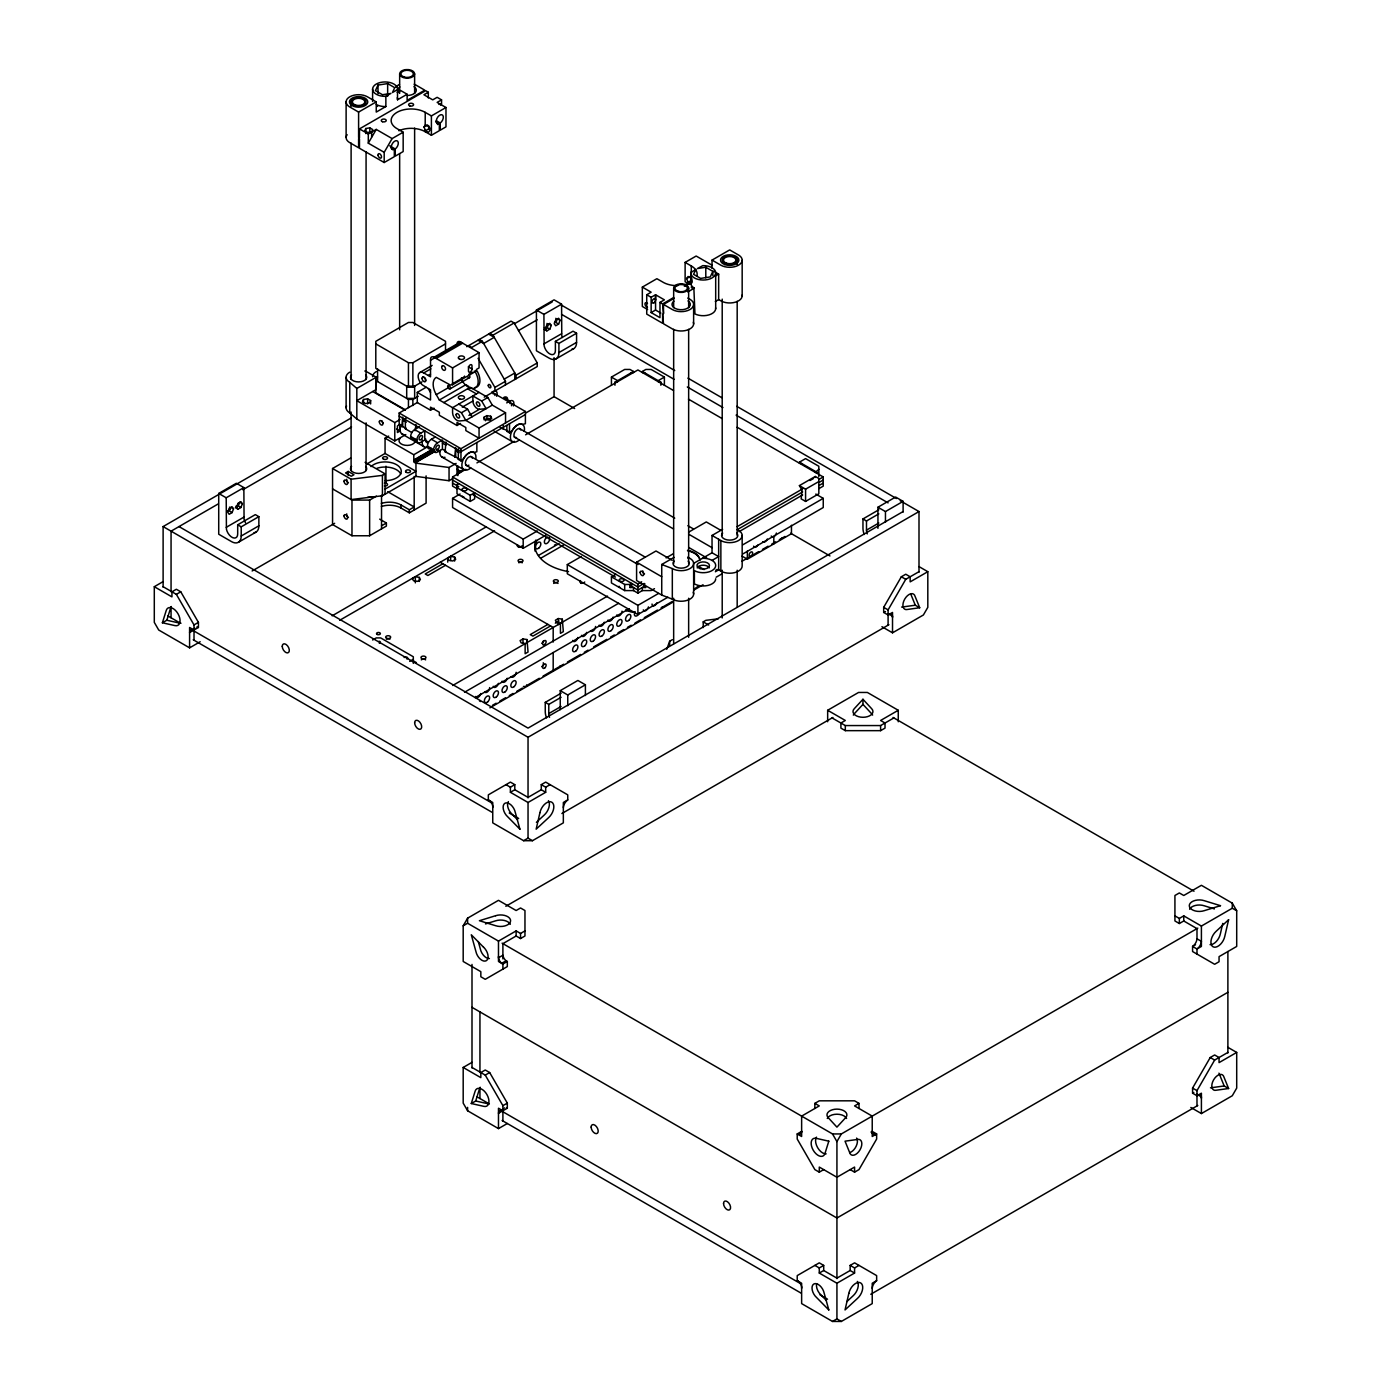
<?xml version="1.0" encoding="UTF-8"?>
<svg xmlns="http://www.w3.org/2000/svg" width="1391" height="1391" viewBox="0 0 1391 1391"><rect width="100%" height="100%" fill="white"/><g stroke="black" fill="none" stroke-linecap="round" stroke-linejoin="round"><path stroke-width="1.5" d="M347.141 134.701A12.484 7.198 0 0 0 349.228 142.334L358.6 147.759L358.6 138.578L359.469 139.1L359.469 148.263L384.194 162.521L394.331 156.679L394.331 149.498A4.99 2.886 -60 0 1 391.793 144.751A4.99 2.886 -60 0 1 397.756 141.308A4.99 2.886 -60 0 1 395.218 148.993L395.218 156.157L403.164 151.567L403.164 132.215L396.122 128.111A19.961 11.528 0 0 1 396.991 112.341A19.961 11.528 0 0 1 424.307 111.854L431.401 115.905L445.972 107.507L445.972 126.859L440.234 130.18L440.234 123.017A4.99 2.886 -60 0 0 442.773 115.314A4.99 2.886 -60 0 0 436.809 118.757A4.99 2.886 -60 0 0 439.347 123.521L439.347 130.684L431.401 135.275L424.307 131.206A19.961 11.528 0 0 0 398.869 130.754M655.561 299.969L655.561 294.753L664.394 299.847L659.977 302.386L659.977 317.67L651.144 312.575L651.144 297.291L655.561 294.753L655.561 310.037L660.864 313.097M434.044 408.172L430.514 410.206L417.283 402.573L417.283 392.384L430.514 400.017L430.514 389.828L422.325 384.907A7.981 4.608 60 0 1 418.187 375.361A7.981 4.608 60 0 1 423.786 372.927L430.532 376.822L430.532 359.261A4.99 2.886 60 0 1 434.062 357.226L460.525 341.943L479.06 352.636L479.06 367.919L476.418 369.45L476.418 370.98L452.579 384.733L450.371 384.994L436.27 377.361A14.971 8.642 60 0 0 436.27 394.661L439.347 400.017L461.412 412.762L465.829 420.395L479.06 428.045L505.542 412.762L505.542 422.951M492.744 807.58L492.744 802.485L488.328 799.947L488.328 794.852L510.393 782.107L514.792 784.646L514.792 789.74L528.041 797.391L541.273 789.74L545.689 792.296L545.689 787.202L541.273 784.646L541.273 789.74M502.899 958.921L502.899 943.637L516.131 936.004L520.547 938.542L524.963 936.004L524.963 910.531L520.547 907.975L516.131 910.531L498.482 900.325L467.602 918.164L463.186 925.815L463.186 961.477L480.834 971.666L480.834 976.76L485.25 979.316L507.315 966.571L507.315 961.477L506.115 960.764A5.512 3.182 60 0 1 502.916 955.234L498.5 957.773L498.482 961.477L502.899 964.015L507.315 961.477M801.633 1288.327L801.633 1283.232L797.217 1280.694L797.217 1275.599L819.282 1262.854L823.698 1265.41L823.698 1270.505L836.93 1278.138L850.162 1270.505L854.578 1273.043L854.578 1267.949L850.162 1265.41L850.162 1270.505M872.244 1132.778L872.227 1136.499L876.643 1133.943L872.227 1131.405L871.027 1132.065L875.443 1134.621A5.512 3.182 -60 0 1 872.244 1132.778L872.227 1131.405M892.518 617.534L892.518 612.44L888.101 614.978L883.685 612.44L883.685 607.345L901.333 576.778L905.75 574.222L910.166 576.778L910.166 581.873L927.814 571.684L927.814 607.345L923.398 614.978L892.518 632.818L881.929 626.698M1201.407 1098.281L1201.407 1093.187L1196.99 1095.743L1192.574 1093.187L1192.574 1088.092L1210.24 1057.525L1214.639 1054.969L1219.055 1057.525L1219.055 1062.62L1236.703 1052.431L1236.703 1088.092L1232.287 1095.743L1201.407 1113.565L1190.818 1107.462M498.482 956.382L498.5 957.773A5.512 3.182 60 0 0 501.699 963.32L506.115 960.764M397.513 89.615L397.548 89.389A12.484 7.198 0 0 0 385.203 81.947A12.484 7.198 0 0 0 372.597 89.233A12.484 7.198 0 0 0 385.463 96.362L390.923 93.423L382.49 94.727L375.431 90.658L378.004 85.077L387.654 83.599L394.714 87.668L392.453 92.536L397.513 89.615L397.513 99.804L407.128 94.258L407.128 100.361L424.777 90.172L415.961 85.077A12.484 7.198 0 0 0 414.153 84.225M397.513 99.804L397.548 99.578A12.484 7.198 0 0 0 397.252 97.77M712.853 271.349L710.279 276.913L700.629 278.409L693.57 274.323L695.83 269.454L690.736 272.619A12.484 7.198 0 0 0 703.081 280.043A12.484 7.198 0 0 0 715.704 272.758A12.484 7.198 0 0 0 702.82 265.629L697.36 268.585L705.793 267.263L712.853 271.349L712.853 275.592M690.788 272.375L690.736 282.808A12.484 7.198 0 0 0 693.848 287.798L694.961 313.914A12.484 7.198 0 0 0 708.888 314.922A12.484 7.198 0 0 0 715.635 307.828M430.497 374.144L428.219 375.466M1222.759 923.398L1220.394 933.726A9.98 5.773 -60 0 1 1210.048 944.663M162.399 622.785L166.19 610.614A9.98 5.773 60 0 1 178.013 613.779A9.98 5.773 60 0 1 174.849 625.585L162.399 622.785L166.816 620.23L179.248 623.046A9.98 5.773 60 0 0 180.952 623.203M166.816 620.23L170.606 608.058A9.98 5.773 60 0 1 171.319 606.511M471.288 1103.532L475.079 1091.361A9.98 5.773 60 0 1 486.902 1094.526A9.98 5.773 60 0 1 483.738 1106.332L471.288 1103.532L475.705 1100.994L488.137 1103.793M475.705 1100.994L479.495 1088.823A9.98 5.773 60 0 1 480.208 1087.258M666.741 649.267L669.68 641.216L672.322 639.704M232.088 512.601L233.549 508.845L232.088 506.776L229.167 508.463L227.724 512.218L229.167 514.287L232.088 512.601L229.445 511.071L230.889 507.315L233.549 508.845M238.261 505.976L239.721 502.221L242.364 503.751L240.904 507.506L238 509.193L235.357 507.663L238.261 505.976L240.904 507.506M547.15 327.65L548.593 323.894L551.253 325.424L549.793 329.18L546.872 330.867L544.229 329.337L547.15 327.65L549.793 329.18M558.608 324.086L560.069 320.33L558.608 318.261L555.705 319.947L554.244 323.686L555.705 325.772L558.608 324.086L555.965 322.556L557.426 318.8L560.069 320.33M365.833 128.494L364.772 130.789L367.676 132.475L371.658 131.849L372.718 129.554L369.815 127.885L365.833 128.494L365.833 133.588M363.538 399.46L362.442 401.825L365.433 403.564L369.537 402.921L370.632 400.556L367.641 398.817L363.538 399.46L363.538 402.851M384.194 162.521L384.194 152.332L368.302 143.169L376.248 129.415L392.123 138.578L403.164 132.215M384.194 152.332L392.123 138.578M889.127 614.387L888.101 614.978L888.101 609.884L905.75 579.317L918.999 571.684M836.93 1278.642L836.93 1141.594L841.346 1133.943L1197.807 928.145M1198.034 1095.134L1196.99 1095.743L1196.99 1090.631L1214.639 1060.064L1227.888 1052.431M690.997 283.973L688.076 282.303L686.632 278.548L688.076 276.479L690.997 278.148M691.275 283.555L692.162 282.303M424.012 126.998L425.542 124.894L428.445 126.581L429.906 130.337L428.445 132.406L425.542 130.719L424.012 126.998L427.611 124.929M862.959 699.273L854.317 708.645A9.98 5.773 0 0 0 862.959 717.287A9.98 5.773 0 0 0 871.618 708.645L862.959 699.273L862.959 704.368L854.317 713.739A9.98 5.773 0 0 0 853.326 715.13M536.404 822.324L544.177 815.091A9.98 5.773 -60 0 0 548.454 800.677M846.841 1301.628L853.066 1295.838A9.98 5.773 -60 0 0 857.343 1281.424M428.306 97.944L428.306 92.223L425.663 90.693L359.469 128.894L359.469 138.074L358.6 137.57L358.6 112.08L376.248 101.891L376.248 112.08L385.863 106.533L385.863 96.344M397.2 92.345L400.521 90.432L407.128 94.258M428.306 92.223L423.907 94.762L432.723 99.856L437.139 97.318L441.556 99.856L441.556 104.169M359.469 128.894L368.302 133.988L376.248 129.415M441.556 99.856L437.139 102.412L445.972 107.507M425.542 130.719L429.071 128.685M405.789 434.583L394.783 440.93L356.826 419.021L356.826 388.454L376.248 377.239L376.248 389.48L356.826 400.678L394.783 422.586L400.069 419.526M377.57 376.996L375.796 378.004L375.796 392.784L404.833 409.545M375.796 343.873L408.45 362.721L412.866 362.721L445.52 343.873M461.412 342.447L430.532 360.252M434.062 357.226L436.218 358.461L462.699 343.177M419.786 372.527L432.149 365.398M466.767 346.707L511.036 321.147L514.148 322.955L537.239 362.947L537.239 366.546L484.224 397.148M423.786 372.927L430.845 368.841M243.86 487.598L226.211 497.787L226.42 529.171A8.12 4.677 60 0 0 232.697 537.656A8.12 4.677 60 0 0 237.687 533.97L237.687 524.807L255.335 514.618L258.865 516.652L258.865 525.815L241.217 536.004A13.736 7.929 60 0 1 231.515 541.621L218.717 534.231L218.717 493.457L236.366 483.268L243.86 487.598L244.068 518.982A8.12 4.677 60 0 0 245.546 522.807M505.472 384.89L505.472 381.29L482.381 341.299L471.792 347.402L468.68 345.611M489.858 333.371L492.97 335.179L514.148 322.955M561.581 304.177L543.916 314.366L544.124 345.75A8.12 4.677 60 0 0 550.401 354.236A8.12 4.677 60 0 0 555.392 350.549L555.392 341.369L573.04 331.18L576.57 333.214L576.57 342.395L558.921 352.584A13.736 7.929 60 0 1 549.219 358.183L536.422 350.793L536.422 310.037L554.07 299.847L561.581 304.177L561.773 335.561A8.12 4.677 60 0 0 562.347 337.491M163.112 587.211L163.112 526.58L351.071 418.065M514.6 323.651L552.192 301.951M422.534 377.291L422.847 377.1A2.504 1.443 60 0 1 425.35 378.543A2.504 1.443 60 0 1 425.35 381.43L425.037 381.603M445.52 349.976L445.52 341.317L412.866 322.469L408.45 322.469L375.796 341.317L375.796 368.319L408.45 387.185L412.866 387.185L421.908 381.951M436.218 358.461L452.579 367.919L479.06 352.636M218.387 503.838L171.058 531.171L171.058 591.801M242.764 489.771L351.54 426.967M518.443 330.606L537.187 319.791M417.283 392.384L426.098 387.272M375.796 380.56L408.45 399.408L412.866 399.408L418.274 396.279M405.372 419.63L405.372 428.811L406.242 428.289L399.182 425.246L399.182 413.005L417.596 402.382M452.023 384.038L463.62 377.344M468.906 374.283L472.436 372.249M436.27 394.661L448.632 387.533M450.128 388.819L469.532 377.604M402.712 417.091L401.843 426.776M402.712 426.255L402.712 420.152L406.242 418.1M439.347 400.017L465.829 384.733L468.767 386.437M226.211 527.345L243.86 517.156M543.916 343.925L561.581 333.736M647.615 309.532L642.329 306.472L642.329 287.102L656.882 278.704L663.976 282.756A19.961 11.528 0 0 0 677.817 285.642M689.762 284.425L685.12 281.764L685.12 262.395L696.161 256.031L712.036 265.194M443.764 402.573L470.228 387.272L487.876 397.478L492.292 405.111L505.542 412.762M379.691 519.139L386.385 523.016L386.385 526.076L369.623 535.761L351.975 535.761L332.553 524.546L332.553 468.506L350.584 458.091M385.064 489.128L415.961 471.306L385.064 453.466L385.064 438.182L388.68 436.096M400.069 431.001L397.426 432.531L397.426 425.907L400.069 424.377L400.069 431.001L396.626 429.002M237.687 524.807L241.217 526.841L258.865 516.652M555.392 341.369L558.921 343.421L576.57 333.214M693.327 322.225A12.484 7.198 0 0 1 687.171 330.102A12.484 7.198 0 0 1 672.322 328.885L663.507 323.79L662.62 314.105L662.62 323.286L646.728 314.105L646.728 294.753L651.144 292.197L642.329 287.102M414.64 438.739A5.616 3.234 -60 0 1 410.658 436.444A5.616 3.234 -60 0 1 414.64 429.576L419.491 426.776M479.06 392.384L452.579 407.667L452.579 412.762A6.242 3.599 60 0 0 459.204 420.986L465.829 420.395L492.292 405.111M504.22 379.117L514.809 373.014L514.809 379.5M712.036 260.1L729.684 249.911L739.056 255.335A12.484 7.198 0 0 1 738.238 265.351A12.484 7.198 0 0 1 720.868 265.194L712.036 260.1L712.036 268.254M348.219 471.427L345.577 472.957L351.314 476.261L353.957 474.748L348.219 471.427L348.219 475.496M494.883 391.01L494.883 387.394L505.472 381.29M516.061 378.769L516.061 375.17L537.239 362.947M462.281 407.146L472.888 401.043L472.888 395.948L481.703 401.043L486.12 408.676L479.495 409.267L468.906 415.387M686.632 278.548L690.162 276.513L692.162 281.26M200.182 641.738L189.593 647.841L158.713 630.019L154.297 622.368L154.297 586.706L163.112 581.612M366.894 463.951L385.064 453.466M416.848 440.008A5.616 3.234 -60 0 1 420.812 433.14L424.777 430.845L424.777 440.008L420.812 442.303A5.616 3.234 -60 0 1 416.848 440.008L410.658 436.444M461.412 412.762L467.585 409.197L472.001 416.831M481.703 401.043L487.876 397.478M688.076 282.303L691.605 280.269M238.383 542.299L256.031 532.11M556.087 358.861L573.735 348.672M684.355 286.268L690.788 282.564M659.977 302.386L662.62 303.916L673.644 297.552M662.62 303.916L663.507 313.601L663.507 304.438L674.096 298.317M431.401 448.424A5.616 3.234 -60 0 1 427.437 446.128A5.616 3.234 -60 0 1 431.401 439.243L435.366 436.965M651.144 312.575L655.561 310.037M687.78 291.954L694.405 288.111M715.339 276.027L718.66 274.114L718.66 299.587L715.339 301.499M430.514 410.206L430.514 407.146L439.347 412.24L439.347 415.3L456.996 425.49L460.525 423.455M385.064 438.182L413.753 454.735L426.359 447.467M433.609 449.693A5.616 3.234 -60 0 1 437.574 442.825L442.425 440.008L442.425 449.189L437.574 451.988A5.616 3.234 -60 0 1 433.609 449.693L427.437 446.128M506.707 402.903L509.941 401.043A5.616 3.234 -60 0 1 513.383 405.929M163.112 586.706L176.361 594.357L180.76 591.801L198.426 622.368L198.426 627.463L189.593 632.557A6.816 3.93 60 0 1 194.01 630.019A6.816 3.93 60 0 1 194.705 627.95M332.553 468.506L351.088 479.2L382.421 475.374L385.064 473.844L385.064 494.222M484.033 417.248L486.85 415.631L490.71 416.222L491.736 418.448L488.919 420.082L485.059 419.473L484.033 417.248L484.033 419.804M431.784 449.623L413.753 460.021L413.753 461.882L415.961 463.151L449.05 467.48L456.109 463.412M435.174 451.345L415.353 462.786L414.535 461.916L413.84 460.404L431.853 450.006M445.972 442.06L445.085 451.727L459.204 458.874L458.317 459.378L458.317 450.197M413.944 460.786L431.975 450.388M414.101 461.186L433.922 449.745M414.309 461.551L434.131 450.11M414.535 461.916L432.549 451.519M414.796 462.247L432.81 451.849M415.057 462.542L434.879 451.101M445.085 451.727L445.972 451.223L442.425 449.189M455.674 447.659L454.787 457.343M332.553 488.884L351.975 500.082L369.623 500.082L376.439 496.152M455.674 456.822L455.674 450.719L459.204 448.684M399.182 413.005L460.96 448.684L525.398 411.475L525.398 423.716L522.633 424.429A10.363 5.981 -60 0 0 512.271 430.393L509.506 432.879L506.863 431.349L506.863 425.855M252.136 570.971L334.657 523.329M351.088 479.2L351.088 499.578L382.421 495.752L415.961 476.4L449.05 480.73L452.579 478.695M525.937 412.901L554.07 396.661L574.639 408.537M525.398 414.535L460.96 451.727L399.182 416.065M500.099 427.454L507.732 430.845L506.863 431.349M458.317 459.378L460.96 460.908L463.725 458.421A10.363 5.981 -60 0 1 474.088 452.44L476.852 451.727L476.852 442.564M611.431 385.237L611.431 377.083L624.681 369.45L629.967 369.45L633.496 371.484L633.496 372.51L630.853 373.014M194.01 640.208L194.01 624.924L198.426 622.368M464.055 469.306L457.882 472.888L460.525 472.366L460.525 471.358L456.996 469.306M614.961 385.237L614.961 382.195L633.496 371.484M456.996 488.676L452.579 486.12L452.579 476.957L465.829 469.306M476.922 462.907L514.357 441.295M525.589 434.809L637.913 369.954L673.47 390.488M644.972 373.031L642.329 372.51L642.329 371.484L645.859 369.45L651.144 369.45L664.394 377.083L664.394 385.237M381.534 525.815L386.385 523.016M381.377 503.438A16.223 9.372 0 0 1 400.956 504.933L409.337 509.767L414.188 506.967L387.724 491.684M458.752 483.581L456.996 484.607L456.996 493.77L470.228 501.421L474.644 498.865L474.644 492.744L470.228 495.3L456.996 487.65L458.752 486.641L452.579 483.077M381.377 506.498A16.223 9.372 0 0 1 400.956 507.993L409.337 512.827L426.098 503.142L426.098 475.878M546.124 535.048L523.19 548.297L452.579 507.524L452.579 498.361L460.073 494.031M664.394 377.083L658.204 380.665L658.204 381.673L660.864 382.212L660.864 385.237M332.153 615.813L486.294 526.841M339.7 620.282L494.57 530.875M415.335 576.761L412.414 578.447L413.492 580.742L417.456 581.368L420.378 579.682L419.317 577.387L415.335 576.761L415.335 582.881M447.728 558.069L450.632 556.383L454.614 557.009L455.674 559.304L452.77 560.973L448.789 560.364L447.728 558.069L447.728 562.138M442.877 563.772L425.229 573.961L427.872 575.491L445.52 565.302M452.579 498.361L523.19 539.117L537.309 530.962M372.614 639.999L376.248 637.913L380.665 637.913L413.318 656.761L413.318 663.385M538.526 555.426L559.06 543.568M541.047 558.052L563.564 545.046M667.854 597.226L637.913 614.526L567.302 573.77L567.302 564.59L581.438 556.435M409.684 661.403L413.318 659.317M802.051 463.707L799.408 463.203L799.408 462.177L805.58 458.613L818.83 466.263L818.83 476.644M654.466 588.671L651.144 590.584L642.329 590.584L637.913 593.122L633.496 590.584L624.681 590.584L611.431 582.933L611.431 576.813L615.848 574.274M693.205 592.183A12.484 7.198 0 0 1 687.397 600.286A12.484 7.198 0 0 1 672.322 599.138L661.733 595.07L636.591 580.534L636.591 562.19L655.996 550.992L672.166 560.33M688.649 532.144L706.298 521.938L720.677 530.249M522.999 638.921L520.095 640.608L521.156 642.903L525.137 643.529L525.137 653.718L528.041 652.031L526.98 639.547L522.999 638.921L522.999 643.007M547.898 624.403L530.249 634.609L532.892 636.122L550.54 625.933M558.295 618.543L555.392 620.23L556.452 622.525L560.434 623.133L560.434 633.34L563.338 631.653L562.277 619.169L558.295 618.543L558.295 624.663M818.83 469.306L815.3 472.366L817.943 472.888L799.408 462.177M666.098 557.895L673.227 553.774M555.339 623.168L559.06 621.012M661.733 595.07L661.733 564.485L674.096 557.356M694.126 563.112L712.036 552.766L712.036 535.448L722.625 529.328M452.666 685.502L607.537 596.096M799.408 485.615L815.3 476.452L818.83 478.487L818.83 493.77L805.58 501.421L801.181 498.865L802.051 490.223L799.408 485.615L805.58 489.18L818.83 481.547M629.967 584.463L631.74 583.438L631.74 586.498L629.967 587.524L629.967 584.463L624.681 584.463L611.431 576.813M809.997 480.521L813.526 478.487M452.579 476.957L637.913 583.959L641.651 581.786M737.126 526.667L802.642 488.85M819.49 479.113L823.246 476.957L823.246 486.12L818.83 488.676M643.529 583.768L637.913 587.019L452.579 480.017M737.126 529.728L802.642 491.91M819.49 482.173L823.246 480.017M645.407 585.75L637.913 590.062L630.419 585.75M739.004 531.71L802.642 494.953M818.83 485.615L823.246 483.077M464.542 692.249L618.665 603.259M712.036 560.417L718.66 556.591L712.036 552.766M475.166 697.639L629.288 608.649M567.302 564.59L637.913 605.346L658.499 593.47M742.742 544.837L823.246 498.361L823.246 507.524L742.742 554.001M715.357 571.753L718.66 569.841L720.868 571.11A12.484 7.198 0 0 0 734.465 572.675A12.484 7.198 0 0 0 742.168 566.015L742.168 535.448M492.414 705.359L496.152 703.203M499.908 701.029L505.542 697.778M509.28 695.622L513.036 693.448M516.791 691.292L522.407 688.041M526.163 685.867L539.291 678.286M543.046 676.13L563.668 664.22M567.424 662.046L580.551 654.466M584.29 652.309L588.045 650.136M593.679 646.902L606.806 639.321M610.545 637.148L614.3 634.991M618.056 632.818L623.672 629.567M627.428 627.411L631.184 625.237M634.939 623.081L640.555 619.83M644.311 617.656L657.439 610.075M661.194 607.919L672.444 601.416M694.944 588.428L698.699 586.254M741.82 561.355L749.332 557.026M753.07 554.87L758.704 551.618M762.459 549.445L768.075 546.194M771.831 544.037L775.587 541.864M779.325 539.708L784.959 536.457M489.893 707.828L673.122 602.042M693.709 590.149L703.046 584.759M716.122 577.23L721.72 573.996M742.046 556.139L747.35 559.199L791.462 533.709L791.462 525.259M560.243 709.636L560.243 690.649L577.891 680.46L585.402 684.789L585.402 695.517M877.947 528.337L877.947 507.228L895.613 497.039L903.107 501.369L903.107 512.097M546.541 717.895A13.736 7.929 60 0 1 545.255 711.531L545.255 702.368L561.129 693.187M864.246 534.474A13.736 7.929 60 0 1 862.959 528.111L862.959 518.947L878.834 509.767M545.255 702.368L548.784 704.402L561.129 697.274M862.959 518.947L866.489 520.982L878.834 513.853M560.243 690.649L567.754 694.978L585.402 684.789M877.947 507.228L885.458 511.558L903.107 501.369M703.22 627.602L703.22 621.864L705.863 620.334L718.399 618.804M549.549 717.339A8.12 4.677 60 0 1 548.784 713.583L561.129 706.437M867.254 533.901A8.12 4.677 60 0 1 866.489 530.145L878.834 523.016M903.107 511.558L528.041 728.102L179.004 526.58M163.112 526.58L528.041 737.265L918.999 511.558L918.999 572.188M505.976 784.646L510.393 787.202L514.792 784.646M510.393 787.202L510.393 792.296L514.792 789.74M541.273 784.646L545.689 782.107L567.754 794.852L567.754 799.947A6.816 3.93 -60 0 0 563.338 807.58M545.689 787.202L550.106 784.646M510.393 792.296L528.041 802.485L545.689 792.296M567.754 799.947L563.338 802.485L563.338 822.863L532.457 840.703L523.625 840.703L492.744 822.863L492.744 806.397M561.877 813.526L888.919 624.698M523.625 840.703L528.041 838.147L528.041 802.485M827.662 721.755L827.662 710.279L858.543 692.457L867.375 692.457L898.256 710.279L898.256 721.755M463.186 925.815L467.602 923.259L467.602 918.164M505.837 906.271L832.896 717.46M467.602 923.259L498.482 941.098L516.131 930.909L520.547 933.448L524.963 930.909M898.256 710.279L880.607 720.468L885.024 723.024L885.024 728.119L880.607 730.658L845.311 730.658L840.894 728.119L840.894 723.024L845.311 720.468L827.662 710.279M832.079 717.93L845.311 725.563L880.607 725.563L893.857 717.93M507.315 1123.511L498.482 1128.605L467.602 1110.766L463.186 1103.115L463.186 1067.453L472.001 1062.359M472.001 1067.453L485.25 1075.104L489.667 1072.548L507.315 1103.115L507.315 1108.21L498.482 1113.304A6.816 3.93 60 0 1 502.899 1110.766A6.816 3.93 60 0 1 503.333 1109.131M502.899 1120.955L502.899 1105.671L507.315 1103.115M814.865 1108.471L814.865 1103.376L819.282 1100.82L854.578 1100.82L858.995 1103.376L858.995 1108.471M823.698 1169.605L819.282 1172.161L814.865 1169.605L797.217 1139.038L797.217 1133.943L801.633 1136.499L801.633 1116.121L819.282 1105.915L814.865 1103.376M801.633 1131.405L797.217 1133.943A6.816 3.93 60 0 0 801.633 1131.405A6.816 3.93 60 0 0 802.19 1131.631M858.995 1103.376L854.578 1105.915L872.227 1116.121L872.227 1132.587M1174.926 915.869L1179.342 918.425L1183.758 915.869L1201.407 926.058L1232.287 908.236L1236.703 910.775L1236.703 946.436L1219.055 956.643L1219.055 961.737L1214.639 964.276L1192.574 951.531L1192.574 946.436A6.816 3.93 -60 0 0 1196.99 938.803L1196.99 928.614L1183.758 920.964L1179.342 923.52L1174.926 920.964L1174.926 895.491L1179.342 892.952L1183.758 895.491L1201.407 885.302L1232.287 903.142L1236.703 910.775M1195.53 944.75L1192.574 946.436L1196.99 948.992L1201.407 946.436L1201.407 926.058M875.617 1134.534L876.643 1133.943L876.643 1139.038L858.995 1169.605L854.578 1172.161L850.162 1169.605M1227.888 992.305L836.93 1218.012L472.001 1007.327M814.865 1265.41L819.282 1267.949L823.698 1265.41M819.282 1267.949L819.282 1273.043L823.698 1270.505M850.162 1265.41L854.578 1262.854L876.643 1275.599L876.643 1280.694A6.816 3.93 -60 0 0 872.227 1288.327M854.578 1267.949L858.995 1265.41M819.282 1273.043L836.93 1283.232L854.578 1273.043M876.643 1280.694L872.227 1283.232L872.227 1303.61L841.346 1321.45L832.514 1321.45L801.633 1303.61L801.633 1287.144M870.766 1294.273L1197.807 1105.462M832.514 1321.45L836.93 1318.894L836.93 1283.232M883.685 612.44L884.885 611.762A5.512 3.182 -60 0 1 885.476 611.588M1192.574 1093.187L1193.791 1092.509M485.494 923.937L495.631 920.825A9.98 5.773 0 0 1 510.271 924.32M614.961 382.195L617.604 381.673L617.604 380.665L611.431 377.083M367.641 497.352L371.745 496.726M919.712 607.745L907.488 609.449A8.729 5.042 -60 0 1 904.724 599.104A8.729 5.042 -60 0 1 915.069 596.339L919.712 607.745L915.295 605.207L903.089 606.893A8.729 5.042 -60 0 1 901.594 607.05M1228.601 1088.51L1216.395 1090.196A8.729 5.042 -60 0 1 1213.613 1079.851A8.729 5.042 -60 0 1 1223.958 1077.086L1228.601 1088.51L1224.184 1085.954L1211.978 1087.64A8.729 5.042 -60 0 1 1210.483 1087.797M474.209 371.223L476.418 370.98M702.351 558.365L703.22 558.295A12.484 7.198 0 0 1 714.748 568.258A12.484 7.198 0 0 1 694.387 570.606L694.387 583.855A12.484 7.198 0 0 0 707.984 585.42A12.484 7.198 0 0 0 715.704 578.76M385.863 106.533L385.463 106.551A12.484 7.198 0 0 1 376.822 104.76L376.266 104.429M629.967 587.524L633.496 587.524L633.496 590.584M801.633 1116.121L832.514 1133.943L841.346 1133.943M1214.395 908.914L1204.258 905.784A9.98 5.773 0 0 0 1189.618 909.279M661.733 564.485L672.322 568.571A12.484 7.198 0 0 0 689.971 568.571A12.484 7.198 0 0 0 689.971 558.382L687.78 557.096M439.782 451.936L436.983 450.319M718.66 299.587L721.442 301.169A12.484 7.198 0 0 0 735.352 302.195A12.484 7.198 0 0 0 742.116 295.083M713.705 271.245L718.66 274.114M685.12 262.395L692.162 266.481A19.961 11.528 0 0 1 696.908 275.922M436.548 120.878L440.234 123.017M435.661 121.4L439.347 123.521M376.248 101.891L367.415 96.796A12.484 7.198 0 0 0 350.045 96.64A12.484 7.198 0 0 0 349.228 106.655L358.6 112.08M389.706 145.812L395.218 148.993M646.728 294.753L651.144 297.291M663.507 304.438L672.322 309.532A12.484 7.198 0 0 0 689.693 309.689A12.484 7.198 0 0 0 690.51 299.656L687.78 298.057M390.662 147.376L394.331 149.498M562.016 305.446L674.739 370.545M687.902 378.126L721.72 397.652M736.743 406.328L896.447 498.534M900.203 500.708L918.999 511.558M561.581 314.366L674.166 379.378M687.31 386.959L722.955 407.546M736.1 415.127L888.101 502.881M536.422 310.037L543.916 314.366M642.329 371.484L660.864 382.212M688.458 399.147L722.155 418.587M737.126 427.246L823.246 476.957M815.804 494.066L823.246 498.361M918.999 566.589L927.814 571.684M488.606 334.101L494.222 337.335L483.633 343.455L478.017 340.221M901.333 576.778L905.75 579.317M479.269 339.491L482.381 341.299M790.592 533.205L829.975 555.948M468.315 366.807L472.001 368.945A2.504 1.443 -60 0 1 470.228 371.988A2.504 1.443 -60 0 1 468.471 370.98L468.471 367.919A2.504 1.443 -60 0 1 470.228 364.859A2.504 1.443 -60 0 1 472.001 365.885L472.001 368.945M883.685 607.345L888.101 609.884M889.562 614.457L892.5 616.161A5.512 3.182 -60 0 0 889.301 614.318M509.941 401.043L503.768 397.478A5.616 3.234 -60 0 1 507.611 398.661M491.701 392.036L525.398 411.475M467.585 388.802L476.418 393.896M712.036 535.448L720.868 540.543A12.484 7.198 0 0 0 738.517 540.543A12.484 7.198 0 0 0 738.517 530.354M519.226 428.341L674.739 518.13M687.867 525.711L693.483 528.963M688.684 534.196L712.036 547.671M458.752 404.103L467.585 409.197M514.218 436.983L673.505 528.945M494.066 431.123L512.462 441.729M688.684 547.445L706.645 557.808M376.248 377.239L367.415 372.145A12.484 7.198 0 0 0 364.842 370.997M698.804 566.537L704.107 569.58M372.718 391.514L405.233 410.293M470.68 456.37L644.955 556.974M402.712 420.152L406.242 422.186M442.425 443.068L445.972 445.103M455.674 450.719L459.204 452.753M414.64 429.576L420.812 433.14M431.401 439.243L437.574 442.825M636.591 562.19L661.733 576.726M405.372 428.811L411.84 432.549M424.777 440.008L428.306 442.06M465.689 465.011L638.086 564.537M402.138 434.096L424.203 446.824M441.851 457.013L463.916 469.758M893.057 717.46L1194.017 891.231M644.972 583.959L644.085 583.438L644.085 586.498L645.859 587.524L642.329 587.524L642.329 590.584M703.22 621.864L708.662 625.011M473.166 494.953L615.448 577.091M1196.99 938.803L1201.407 941.342A6.816 3.93 -60 0 1 1196.99 948.992L1196.99 954.087M365.085 462.316L385.064 473.844M440.234 562.242L553.183 627.463L553.183 642.068M1227.888 1047.336L1236.703 1052.431M1210.24 1057.525L1214.639 1060.064M218.717 493.457L226.211 497.787M1192.574 1088.092L1196.99 1090.631M1196.834 1093.761A5.512 3.182 -60 0 1 1196.973 1094.352L1201.389 1096.908A5.512 3.182 -60 0 0 1198.19 1095.065M412.866 660.586L416.396 662.62M180.76 591.801L176.361 589.262L171.945 591.801L171.945 596.895L154.297 586.706M194.01 630.019L189.593 627.463L189.593 647.841M488.328 799.947L489.354 800.538M167.876 615.952L180.447 623.203M191.732 629.723L492.344 803.285M509.245 813.04L518.652 818.464M193.21 639.756L492.292 812.431M528.041 838.147L532.457 840.703M502.099 943.185L801.181 1115.86M501.873 963.424L502.899 964.015L502.899 969.11M489.667 1072.548L485.25 1070.009L480.834 1072.548L480.834 1077.642L463.186 1067.453M502.899 1110.766L498.482 1108.21L498.482 1128.605M797.217 1280.694L798.243 1281.285M476.783 1096.699L489.354 1103.967M502.499 1111.548L801.233 1284.032M820.012 1294.865L827.541 1299.211M502.099 1120.503L801.181 1293.178M836.93 1318.894L841.346 1321.45M428.219 388.524L430.497 392.471M349.767 372.145A12.484 7.198 0 0 0 349.767 382.334L356.826 388.454M346.533 405.946A12.484 7.198 0 0 0 349.767 412.901L356.826 419.021M517.556 819.751L512.131 814.239A8.729 5.042 60 0 1 508.376 801.616M826.445 1300.498L821.02 1294.986A8.729 5.042 60 0 1 816.656 1283.737M862.959 704.368L871.618 713.739A9.98 5.773 0 0 1 872.609 715.13M551.253 325.424L549.793 323.355L546.872 325.042L545.428 328.798L546.872 330.867M242.364 503.751L240.904 501.682L238 503.368L236.54 507.124L238 509.193M492.97 335.179L516.061 375.17M478.087 358.322L494.883 387.394M832.514 1133.943L836.93 1141.594M485.25 1075.104L502.899 1105.671M176.361 594.357L194.01 624.924M1224.184 1085.954L1219.542 1074.547A8.729 5.042 -60 0 0 1218.916 1073.174M910.653 593.783L915.295 605.207M849.675 1152.6L845.033 1141.176L857.256 1139.49A8.729 5.042 -60 0 1 860.021 1149.818A8.729 5.042 -60 0 1 849.675 1152.6A8.729 5.042 -60 0 0 856.143 1146.271A8.729 5.042 -60 0 0 856.595 1138.099M478.295 941.533L480.347 948.992A8.729 5.042 60 0 0 489.406 958.555M413.84 460.404L413.753 454.735M1196.973 1094.352L1196.99 1105.932M888.084 613.605L888.101 625.168M1232.287 903.142L1232.287 908.236M1227.888 951.531L1227.888 1052.935M1201.407 1097.082L1201.407 1113.565M1183.758 915.869L1183.758 920.964M1179.342 918.425L1179.342 923.52M892.518 616.335L892.518 632.818M885.458 511.558L885.458 522.286M880.607 725.563L880.607 730.658M866.489 520.982L866.489 530.145M854.578 1172.161L854.578 1167.066L836.93 1177.255L819.282 1167.066L819.282 1172.161M845.311 725.563L845.311 730.658M815.3 476.452L815.3 477.461M805.58 489.18L805.58 501.421M776.369 533.031A3.738 2.156 -60 0 1 773.813 536.77L773.813 543.916M747.35 551.045L747.35 559.199M742.168 260.326L742.168 295.987M737.178 260.1A7.494 4.329 0 0 1 725.946 263.838A7.494 4.329 0 0 1 725.946 256.361A7.494 4.329 0 0 1 737.178 260.1L737.178 264.446M737.178 301.308L737.178 535.535M737.178 570.223L737.178 607.102M722.207 299.135L722.207 535.535M722.207 570.223L722.207 617.952M720.868 540.543L720.868 571.11M718.66 539.273L718.66 569.841M715.687 273.071L715.687 308.732M705.793 267.263L705.793 277.887M693.622 304.664L693.622 324.016M693.64 563.477L693.64 594.044M691.31 265.959L691.275 278.965M688.649 288.128A7.494 4.329 0 0 1 677.417 291.867A7.494 4.329 0 0 1 677.417 284.373A7.494 4.329 0 0 1 688.649 288.128L688.649 307.637M688.649 329.337L688.649 563.546M688.649 598.252L688.649 637.287M673.661 288.128L673.661 307.637M673.661 329.337L673.661 563.546M673.661 598.252L673.661 643.79M672.322 568.571L672.322 599.138M669.68 641.216L669.68 645.302M637.913 583.959L637.913 593.122M637.913 605.346L637.913 614.526M624.681 584.463L624.681 590.584M567.754 694.978L567.754 705.706M562.277 619.169L562.277 623.238M558.921 343.421L558.921 352.584M554.07 357.678L554.07 396.661M553.183 652.501L553.183 671.279M548.784 704.402L548.784 713.583M528.041 737.265L528.041 797.895M526.98 639.547L526.98 643.616M523.19 539.117L523.19 548.297M520.547 933.448L520.547 938.542M516.131 930.909L516.131 936.004M509.506 423.716L509.506 432.879M503.333 425.646L503.333 429.315M498.482 941.098L498.482 957.564M490.71 416.222L490.71 418.761L486.85 418.169L486.85 415.631M479.947 1011.918L479.947 1072.548M479.947 1087.71L479.947 1098.542M479.06 428.045L479.06 438.235L465.829 430.584L465.829 427.524L456.996 422.429L456.996 425.49M472.001 964.432L472.001 1067.958M470.228 495.3L470.228 501.421M467.602 1107.375L467.602 1110.766M460.96 448.684L460.96 460.908M457.882 466.176L457.882 475.635M456.996 466.263L456.996 474.818M454.614 557.009L454.614 561.077M452.579 367.919L452.579 384.733M450.632 556.383L450.632 560.469M449.05 467.48L449.05 480.73M431.401 115.905L431.401 135.275M425.229 112.341L425.194 125.346M425.229 129.919L425.194 131.728M419.317 577.387L419.317 581.455M415.961 427.785L415.961 424.724L415.074 430.741M415.961 463.151L415.961 476.4M414.622 73.879A7.494 4.329 0 0 1 403.39 77.618A7.494 4.329 0 0 1 403.39 70.124A7.494 4.329 0 0 1 414.622 73.879L414.622 93.388M414.622 128.094L414.622 325.442M414.188 476.4L414.188 510.028M412.866 362.721L412.866 387.185M412.866 399.408L412.866 405.529M409.337 509.767L409.337 512.827M408.45 362.721L408.45 387.185M408.45 399.408L408.45 407.563M400.956 504.933L400.956 507.993M399.652 73.879L399.652 93.388M399.652 154.123L399.652 329.789M394.783 422.586L394.783 440.93M387.654 83.599L387.654 96.327M385.95 466.211L385.95 482.503M382.421 475.374L382.421 495.752M381.534 495.248L381.534 528.876M378.004 85.077L378.004 93.58M377.57 368.841L377.57 381.569M372.597 88.937L372.597 101.526M371.658 131.849L371.658 136.944M370.632 400.556L370.632 403.946M369.815 127.885L369.815 132.98M369.623 500.082L369.623 535.761M368.302 133.988L368.302 143.169M367.641 398.817L367.641 403.912M366.076 151.775L366.076 379.5M366.076 422.864L366.076 470.575M351.975 500.082L351.975 535.761M351.106 101.891L351.106 106.238M351.106 143.099L351.106 379.5M351.106 412.032L351.106 470.575M349.767 382.334L349.767 412.901M346.116 101.665L346.116 137.344M346.116 377.239L346.116 407.806M241.217 526.841L241.217 536.004M171.058 606.963L171.058 617.795M688.041 300.925A9.181 5.303 0 0 1 687.641 308.176A9.181 5.303 0 0 1 675.087 308.402A9.181 5.303 0 0 1 673.905 301.186M693.813 288.354A1.878 1.078 0 0 1 692.023 288.25M691.223 287.189A1.878 1.078 0 0 1 691.744 286.598M691.31 282.269A19.961 11.528 0 0 1 685.12 284.686M647.493 307.22A2.504 1.443 60 0 1 644.972 303.916A2.504 1.443 60 0 1 647.493 303.534M691.936 279.104A2.504 1.443 60 0 1 691.31 277.435M395.687 87.32A12.484 7.198 0 0 1 399.478 84.486M414.014 86.677A9.181 5.303 0 0 1 415.544 92.275A9.181 5.303 0 0 1 407.424 95.475M398.956 92.588A9.181 5.303 0 0 1 399.878 86.938M377.5 106.464A1.878 1.078 0 0 1 377.622 105.803M438.895 104.447A2.504 1.443 -60 0 1 440.634 105.107M391.549 148.124A2.504 1.443 60 0 1 392.349 149.446M436.148 121.747A2.504 1.443 60 0 1 437.243 123.173M437.452 123.747A2.504 1.443 60 0 1 437.574 124.564M430.41 128.581A2.504 1.443 60 0 1 428.776 125.851M543.238 662.759A2.504 1.443 -60 0 1 541.708 666.706M543.429 640.764A2.504 1.443 -60 0 1 541.708 643.268M522.06 545.811A2.504 1.443 0 0 1 518.704 546.767A2.504 1.443 0 0 1 517.487 544.716M584.724 581.977A2.504 1.443 0 0 1 581.055 582.864A2.504 1.443 0 0 1 580.551 580.586M581.055 583.42A2.504 1.443 0 0 1 582.307 583.229M535.118 551.184A47.433 27.385 0 0 1 536.926 540.543M568.536 571.631A47.433 27.385 0 0 1 535.796 540.091M518.408 547.237A2.504 1.443 0 0 1 519.66 547.046M639.321 612.892A3.738 2.156 -60 0 1 635.409 616.057A3.738 2.156 -60 0 1 635.148 611.605M648.415 606.911A3.738 2.156 -60 0 1 645.859 610.649A3.738 2.156 -60 0 1 643.303 609.867M656.969 602.703A3.738 2.156 -60 0 1 653.996 605.85A3.738 2.156 -60 0 1 652.031 604.024M577.804 637.478A3.738 2.156 -60 0 1 575.248 641.234A3.738 2.156 -60 0 1 572.692 640.434M586.637 632.383A3.738 2.156 -60 0 1 584.081 636.122A3.738 2.156 -60 0 1 581.525 635.339M595.557 626.454A3.738 2.156 -60 0 1 593.592 630.54A3.738 2.156 -60 0 1 590.601 630.836M604.285 622.194A3.738 2.156 -60 0 1 601.729 625.933A3.738 2.156 -60 0 1 599.173 625.15M613.118 617.1A3.738 2.156 -60 0 1 610.545 620.838A3.738 2.156 -60 0 1 607.989 620.056M622.02 611.171A3.738 2.156 -60 0 1 619.725 615.518A3.738 2.156 -60 0 1 616.822 614.961M628.888 610.162A3.738 2.156 -60 0 1 625.637 609.867M553.67 583.438A2.504 1.443 0 0 1 558 583.438M518.773 562.764A2.504 1.443 0 0 1 522.303 562.764M561.129 665.68A2.504 1.443 0 0 1 560.017 666.063M662.62 607.085A2.504 1.443 0 0 1 661.507 607.467M549.306 537.482A3.738 2.156 -60 0 1 547.689 542.89A3.738 2.156 -60 0 1 544.368 541.864A3.738 2.156 -60 0 1 547.689 536.996M555.357 544.629A2.504 1.443 0 0 1 554.435 545.15M717.147 569.388A3.738 2.156 -60 0 1 715.774 570.188M758.043 544.994A3.738 2.156 -60 0 1 753.609 546.176M767.293 539.013A3.738 2.156 -60 0 1 762.703 541.673M773.813 536.77A3.738 2.156 -60 0 1 771.257 535.987M782.403 537.656A2.504 1.443 0 0 1 781.238 538.526M698.317 586.411A2.504 1.443 0 0 1 697.413 586.932M524.72 686.441A2.504 1.443 0 0 1 523.416 686.441M526.563 685.05A2.504 1.443 0 0 1 526.476 685.415M421.299 659.873A2.504 1.443 0 0 1 425.629 659.873M386.385 639.182A2.504 1.443 0 0 1 389.932 639.182M479.495 700.994A3.738 2.156 -60 0 1 480.469 701.551M480.73 693.535A3.738 2.156 -60 0 1 478.174 697.274A3.738 2.156 -60 0 1 475.618 696.474M489.649 687.589A3.738 2.156 -60 0 1 487.685 691.675A3.738 2.156 -60 0 1 484.711 691.97M498.378 683.346A3.738 2.156 -60 0 1 495.822 687.084A3.738 2.156 -60 0 1 493.266 686.285M507.211 678.252A3.738 2.156 -60 0 1 504.655 681.99A3.738 2.156 -60 0 1 502.099 681.19M516.131 672.305A3.738 2.156 -60 0 1 514.166 676.391A3.738 2.156 -60 0 1 511.175 676.687M619.812 587.263A2.504 1.443 0 0 1 619.082 586.254M463.846 496.952A2.504 1.443 0 0 1 462.09 495.926M634.07 611.657A9.98 5.773 60 0 1 627.254 609.832M196.792 627.028A6.816 3.93 60 0 1 198.426 627.463M489.528 800.642A5.512 3.182 60 0 1 492.727 806.189M504.29 1108.088A6.816 3.93 60 0 1 504.707 1107.897M506.741 1107.984A6.816 3.93 60 0 1 507.315 1108.21M798.417 1281.407A5.512 3.182 60 0 1 801.616 1286.936M827.28 1118.486A9.98 5.773 0 0 1 836.93 1114.208A9.98 5.773 0 0 1 846.58 1118.486M826.15 1153.852A9.98 5.773 60 0 1 817.63 1147.645A9.98 5.773 60 0 1 816.5 1137.142M365.624 374.909A8.12 4.677 0 0 1 358.6 381.934A8.12 4.677 0 0 1 351.575 374.909M372.597 376.735A12.484 7.198 0 0 1 376.248 371.64M383.29 423.02A2.504 1.443 60 0 1 382.038 420.864M688.18 561.129A8.12 4.677 0 0 1 681.155 568.154A8.12 4.677 0 0 1 674.131 561.129M736.726 533.101A8.12 4.677 0 0 1 729.684 540.125A8.12 4.677 0 0 1 722.659 533.101M697.187 567.893A6.242 3.599 0 0 1 703.22 565.215A6.242 3.599 0 0 1 709.236 567.893M687.554 550.766A18.726 10.815 0 0 1 699.238 558.121M687.641 557.739A7.494 4.329 0 0 1 688.389 558.782M644.537 573.909A2.504 1.443 60 0 1 642.764 570.866M687.554 550.262A18.726 10.815 0 0 1 699.882 560.417M371.014 466.611A16.223 9.372 0 0 1 399.113 466.611A16.223 9.372 0 0 1 385.064 480.66M384.42 483.164A2.504 1.443 0 0 1 387.567 484.555A2.504 1.443 0 0 1 384.42 485.946M365.624 466.42A8.12 4.677 0 0 1 358.6 473.444A8.12 4.677 0 0 1 351.575 466.42M415.248 440.738A8.12 4.677 0 0 1 405.024 445.259A8.12 4.677 0 0 1 400.104 438.391M376.961 468.28A16.223 9.372 0 0 1 400.747 473.966M348.446 482.764A2.504 1.443 60 0 1 346.742 479.217M479.495 409.267A6.242 3.599 60 0 1 472.888 401.043M464.524 376.074A3.112 1.808 0 0 1 464.107 376.961M462.977 377.622A3.112 1.808 0 0 1 461.412 377.865M457.117 342.986A4.99 2.886 60 0 1 460.525 341.943M485.476 420.778A2.504 1.443 0 0 1 487.233 419.004A2.504 1.443 0 0 1 490.293 420.03M477.183 371.154A13.736 7.929 60 0 1 474.992 387.48M469.028 374.857A1.947 1.13 60 0 1 469.723 377.361A1.947 1.13 60 0 1 467.915 377.117M475.409 372.162A13.736 7.929 60 0 1 475.253 387.933A13.736 7.929 60 0 1 461.516 379.813M519.278 439.904A9.98 5.773 -60 0 1 510.41 437.852A9.98 5.773 -60 0 1 518.061 424.603A9.98 5.773 -60 0 1 524.268 431.262M509.941 403.581A2.504 1.443 -60 0 1 511.471 405.755M493.179 391.358A5.616 3.234 -60 0 1 496.622 396.244M493.179 393.896A2.504 1.443 -60 0 1 494.883 395.479M470.732 467.932A9.98 5.773 -60 0 1 461.882 465.881A9.98 5.773 -60 0 1 469.532 452.631A9.98 5.773 -60 0 1 475.722 459.291M445.016 457.309A9.98 5.773 -60 0 1 440.025 450.197M468.906 465.185A4.99 2.886 -60 0 1 465.394 463.499A4.99 2.886 -60 0 1 468.298 457.448A4.99 2.886 -60 0 1 472.314 458.091M427.367 447.12A9.98 5.773 -60 0 1 422.377 440.008M403.599 434.548A9.98 5.773 -60 0 1 401.025 424.898M427.437 442.738A4.99 2.886 -60 0 1 425.785 439.087M516.53 437.556A4.99 2.886 -60 0 1 514.948 431.645A4.99 2.886 -60 0 1 520.86 430.062M238.574 502.899A2.504 1.443 -60 0 1 235.931 506.185M258.865 525.815A13.736 7.929 60 0 1 254.014 532.718M229.515 507.106A2.504 1.443 -60 0 1 229.376 509.436A2.504 1.443 -60 0 1 227.533 511.245M348.446 517.417A2.504 1.443 60 0 1 346.742 513.87M555.757 318.33A2.504 1.443 -60 0 1 556.139 320.33A2.504 1.443 -60 0 1 554.505 322.521M546.941 323.425A2.504 1.443 -60 0 1 546.941 326.294A2.504 1.443 -60 0 1 544.437 327.737M576.57 342.395A13.736 7.929 60 0 1 571.718 349.297M404.155 657.543A1.878 1.078 0 0 1 407.076 657.248A1.878 1.078 0 0 1 406.815 658.951M379.065 641.216A1.878 1.078 0 0 1 379.274 643.216M539.934 812.657L536.144 829.192L548.593 817.647A9.98 5.773 -60 0 0 551.758 802.172A9.98 5.773 -60 0 0 539.934 812.657M848.823 1293.404L845.033 1309.939L857.482 1298.394A9.98 5.773 -60 0 0 860.646 1282.919A9.98 5.773 -60 0 0 848.823 1293.404M1228.601 919.729L1224.81 936.282A9.98 5.773 -60 0 1 1212.987 946.749A9.98 5.773 -60 0 1 1216.151 931.292L1228.601 919.729M828.81 1141.176L825.019 1153.348A9.98 5.773 60 0 1 813.213 1150.183A9.98 5.773 60 0 1 816.378 1138.377L828.81 1141.176M845.572 1117.755L836.93 1127.127L828.288 1117.755A9.98 5.773 0 0 1 836.93 1109.114A9.98 5.773 0 0 1 845.572 1117.755M442.512 365.763L442.199 365.937A2.504 1.443 60 0 0 442.199 368.824A2.504 1.443 60 0 0 444.685 370.267L444.998 370.076A2.504 1.443 60 0 0 444.998 367.189A2.504 1.443 60 0 0 442.512 365.763M495.631 915.713L479.408 920.72L495.631 925.711A9.98 5.773 0 0 0 510.601 920.72A9.98 5.773 0 0 0 495.631 915.713M1220.481 905.68L1204.258 910.67A9.98 5.773 0 0 1 1189.288 905.68A9.98 5.773 0 0 1 1204.258 900.69L1220.481 905.68M414.64 386.159L406.694 386.159L406.694 398.382L414.64 398.382L414.64 386.159M519.921 829.192L507.715 816.795A8.729 5.042 60 0 1 504.95 803.25A8.729 5.042 60 0 1 515.279 812.414L519.921 829.192M483.512 947.167L471.288 934.769L475.931 951.548A8.729 5.042 60 0 0 486.276 960.712A8.729 5.042 60 0 0 483.512 947.167M828.81 1309.939L816.604 1297.542A8.729 5.042 60 0 1 813.839 1283.997A8.729 5.042 60 0 1 824.168 1293.178L828.81 1309.939M724.85 264.603A9.181 5.303 0 0 0 738.864 260.273A9.181 5.303 0 0 0 725.354 255.44A9.181 5.303 0 0 0 724.85 264.603M654.083 302.699A2.504 1.443 -60 0 0 655.161 298.787A2.504 1.443 -60 0 0 652.136 301.099A2.504 1.443 -60 0 0 654.083 302.699M378.039 155.236A2.504 1.443 60 0 0 380.908 158.122A2.504 1.443 60 0 0 380.386 154.349A2.504 1.443 60 0 0 378.039 155.236M353.766 106.394A9.181 5.303 0 0 0 367.763 102.065A9.181 5.303 0 0 0 354.253 97.231A9.181 5.303 0 0 0 353.766 106.394M409.789 105.925A2.504 1.443 0 0 0 413.596 104.742A2.504 1.443 0 0 0 409.928 103.421A2.504 1.443 0 0 0 409.789 105.925M382.438 121.713A2.504 1.443 0 0 0 386.246 120.548A2.504 1.443 0 0 0 382.56 119.226A2.504 1.443 0 0 0 382.438 121.713M575.944 650.918A3.738 2.156 -60 0 0 577.126 645.111A3.738 2.156 -60 0 0 572.692 649.041A3.738 2.156 -60 0 0 575.944 650.918M584.759 645.824A3.738 2.156 -60 0 0 585.941 640.016A3.738 2.156 -60 0 0 581.525 643.946A3.738 2.156 -60 0 0 584.759 645.824M593.592 640.729A3.738 2.156 -60 0 0 594.774 634.922A3.738 2.156 -60 0 0 590.34 638.852A3.738 2.156 -60 0 0 593.592 640.729M602.407 635.635A3.738 2.156 -60 0 0 603.607 629.827A3.738 2.156 -60 0 0 599.173 633.757A3.738 2.156 -60 0 0 602.407 635.635M611.24 630.54A3.738 2.156 -60 0 0 612.423 624.733A3.738 2.156 -60 0 0 607.989 628.662A3.738 2.156 -60 0 0 611.24 630.54M620.056 625.446A3.738 2.156 -60 0 0 621.255 619.638A3.738 2.156 -60 0 0 616.822 623.568A3.738 2.156 -60 0 0 620.056 625.446M628.888 620.351A3.738 2.156 -60 0 0 630.071 614.544A3.738 2.156 -60 0 0 625.637 618.473A3.738 2.156 -60 0 0 628.888 620.351M554.592 582.342A2.504 1.443 0 0 0 558.33 581.108A2.504 1.443 0 0 0 554.592 579.856A2.504 1.443 0 0 0 554.592 582.342M519.295 561.964A2.504 1.443 0 0 0 523.033 560.729A2.504 1.443 0 0 0 519.295 559.478A2.504 1.443 0 0 0 519.295 561.964M538.873 548.002A3.738 2.156 -60 0 0 540.056 542.194A3.738 2.156 -60 0 0 535.622 546.124A3.738 2.156 -60 0 0 538.873 548.002M751.331 555.809A2.504 1.443 -60 0 0 752.114 551.931A2.504 1.443 -60 0 0 749.175 554.557A2.504 1.443 -60 0 0 751.331 555.809M544.82 667.889A2.504 1.443 -60 0 0 545.62 664.029A2.504 1.443 -60 0 0 542.664 666.654A2.504 1.443 -60 0 0 544.82 667.889M544.82 644.45A2.504 1.443 -60 0 0 545.62 640.59A2.504 1.443 -60 0 0 542.664 643.216A2.504 1.443 -60 0 0 544.82 644.45M422.203 658.778A2.504 1.443 0 0 0 425.959 657.526A2.504 1.443 0 0 0 422.203 656.274A2.504 1.443 0 0 0 422.203 658.778M386.907 638.399A2.504 1.443 0 0 0 390.662 637.148A2.504 1.443 0 0 0 386.907 635.896A2.504 1.443 0 0 0 386.907 638.399M487.685 701.864A3.738 2.156 -60 0 0 488.867 696.074A3.738 2.156 -60 0 0 484.451 700.003A3.738 2.156 -60 0 0 487.685 701.864M496.517 696.769A3.738 2.156 -60 0 0 497.7 690.979A3.738 2.156 -60 0 0 493.266 694.891A3.738 2.156 -60 0 0 496.517 696.769M505.333 691.675A3.738 2.156 -60 0 0 506.515 685.885A3.738 2.156 -60 0 0 502.099 689.797A3.738 2.156 -60 0 0 505.333 691.675M514.166 686.58A3.738 2.156 -60 0 0 515.348 680.79A3.738 2.156 -60 0 0 510.914 684.702A3.738 2.156 -60 0 0 514.166 686.58M620.334 581.386A2.504 1.443 0 0 0 624.072 580.134A2.504 1.443 0 0 0 620.334 578.882A2.504 1.443 0 0 0 620.334 581.386M462.734 490.467A2.504 1.443 0 0 0 466.907 489.806A2.504 1.443 0 0 0 463.846 488.05A2.504 1.443 0 0 0 462.734 490.467M282.251 646.328A4.99 2.886 60 0 0 287.554 652.901A4.99 2.886 60 0 0 287.554 645.841A4.99 2.886 60 0 0 282.251 646.328M414.64 722.746A4.99 2.886 60 0 0 419.926 729.336A4.99 2.886 60 0 0 419.926 722.277A4.99 2.886 60 0 0 414.64 722.746M591.14 1127.075A4.99 2.886 60 0 0 596.443 1133.648A4.99 2.886 60 0 0 596.443 1126.588A4.99 2.886 60 0 0 591.14 1127.075M723.529 1203.493A4.99 2.886 60 0 0 728.814 1210.083A4.99 2.886 60 0 0 728.814 1203.024A4.99 2.886 60 0 0 723.529 1203.493M379.326 421.821A2.504 1.443 60 0 0 381.986 425.124A2.504 1.443 60 0 0 381.986 421.595A2.504 1.443 60 0 0 379.326 421.821M678.026 291.241A6.242 3.599 0 0 0 687.397 288.128A6.242 3.599 0 0 0 678.026 284.999A6.242 3.599 0 0 0 678.026 291.241M726.571 263.229A6.242 3.599 0 0 0 735.926 260.1A6.242 3.599 0 0 0 726.571 256.987A6.242 3.599 0 0 0 726.571 263.229M354.844 105.646A7.494 4.329 0 0 0 366.076 101.891A7.494 4.329 0 0 0 354.844 98.152A7.494 4.329 0 0 0 354.844 105.646M355.47 105.02A6.242 3.599 0 0 0 364.842 101.891A6.242 3.599 0 0 0 355.47 98.778A6.242 3.599 0 0 0 355.47 105.02M404.016 76.992A6.242 3.599 0 0 0 413.37 73.879A6.242 3.599 0 0 0 404.016 70.75A6.242 3.599 0 0 0 404.016 76.992M700.09 568.623A6.242 3.599 0 0 0 709.462 565.511A6.242 3.599 0 0 0 700.09 562.381A6.242 3.599 0 0 0 700.09 568.623M640.121 572.379A2.504 1.443 60 0 0 642.764 575.683A2.504 1.443 60 0 0 642.764 572.153A2.504 1.443 60 0 0 640.121 572.379M406.242 472.314A2.504 1.443 0 0 0 410.432 471.671A2.504 1.443 0 0 0 407.372 469.915A2.504 1.443 0 0 0 406.242 472.314M383.829 459.308A2.504 1.443 0 0 0 387.567 458.056A2.504 1.443 0 0 0 383.829 456.804A2.504 1.443 0 0 0 383.829 459.308M344.029 481.234A2.504 1.443 60 0 0 346.672 484.537A2.504 1.443 60 0 0 346.672 481.008A2.504 1.443 60 0 0 344.029 481.234M459.847 359.295A3.112 1.808 0 0 0 464.524 357.73A3.112 1.808 0 0 0 459.847 356.166A3.112 1.808 0 0 0 459.847 359.295M422.029 378.422A2.504 1.443 60 0 0 424.672 381.725A2.504 1.443 60 0 0 424.672 378.196A2.504 1.443 60 0 0 422.029 378.422M456.109 414.796A2.504 1.443 60 0 0 458.752 418.082A2.504 1.443 60 0 0 458.752 414.553A2.504 1.443 60 0 0 456.109 414.796M459.847 399.026A3.112 1.808 0 0 0 464.524 397.478A3.112 1.808 0 0 0 459.847 395.913A3.112 1.808 0 0 0 459.847 399.026M476.418 403.077A2.504 1.443 60 0 0 479.06 406.363A2.504 1.443 60 0 0 479.06 402.834A2.504 1.443 60 0 0 476.418 403.077M488.276 385.672A1.878 1.078 60 0 0 490.449 387.793A1.878 1.078 60 0 0 490.015 384.942A1.878 1.078 60 0 0 488.276 385.672M447.676 386.576A1.947 1.13 60 0 0 449.867 388.958A1.947 1.13 60 0 0 449.606 386.072A1.947 1.13 60 0 0 447.676 386.576M438.043 449.102A2.504 1.443 -60 0 0 438.826 445.242A2.504 1.443 -60 0 0 435.87 447.867A2.504 1.443 -60 0 0 438.043 449.102M421.264 439.434A2.504 1.443 -60 0 0 422.064 435.557A2.504 1.443 -60 0 0 419.108 438.182A2.504 1.443 -60 0 0 421.264 439.434M344.029 515.887A2.504 1.443 60 0 0 346.672 519.173A2.504 1.443 60 0 0 346.672 515.644A2.504 1.443 60 0 0 344.029 515.887M377.222 634.452A1.947 1.13 0 0 0 380.369 633.757A1.947 1.13 0 0 0 377.761 632.54A1.947 1.13 0 0 0 377.222 634.452"/></g></svg>
